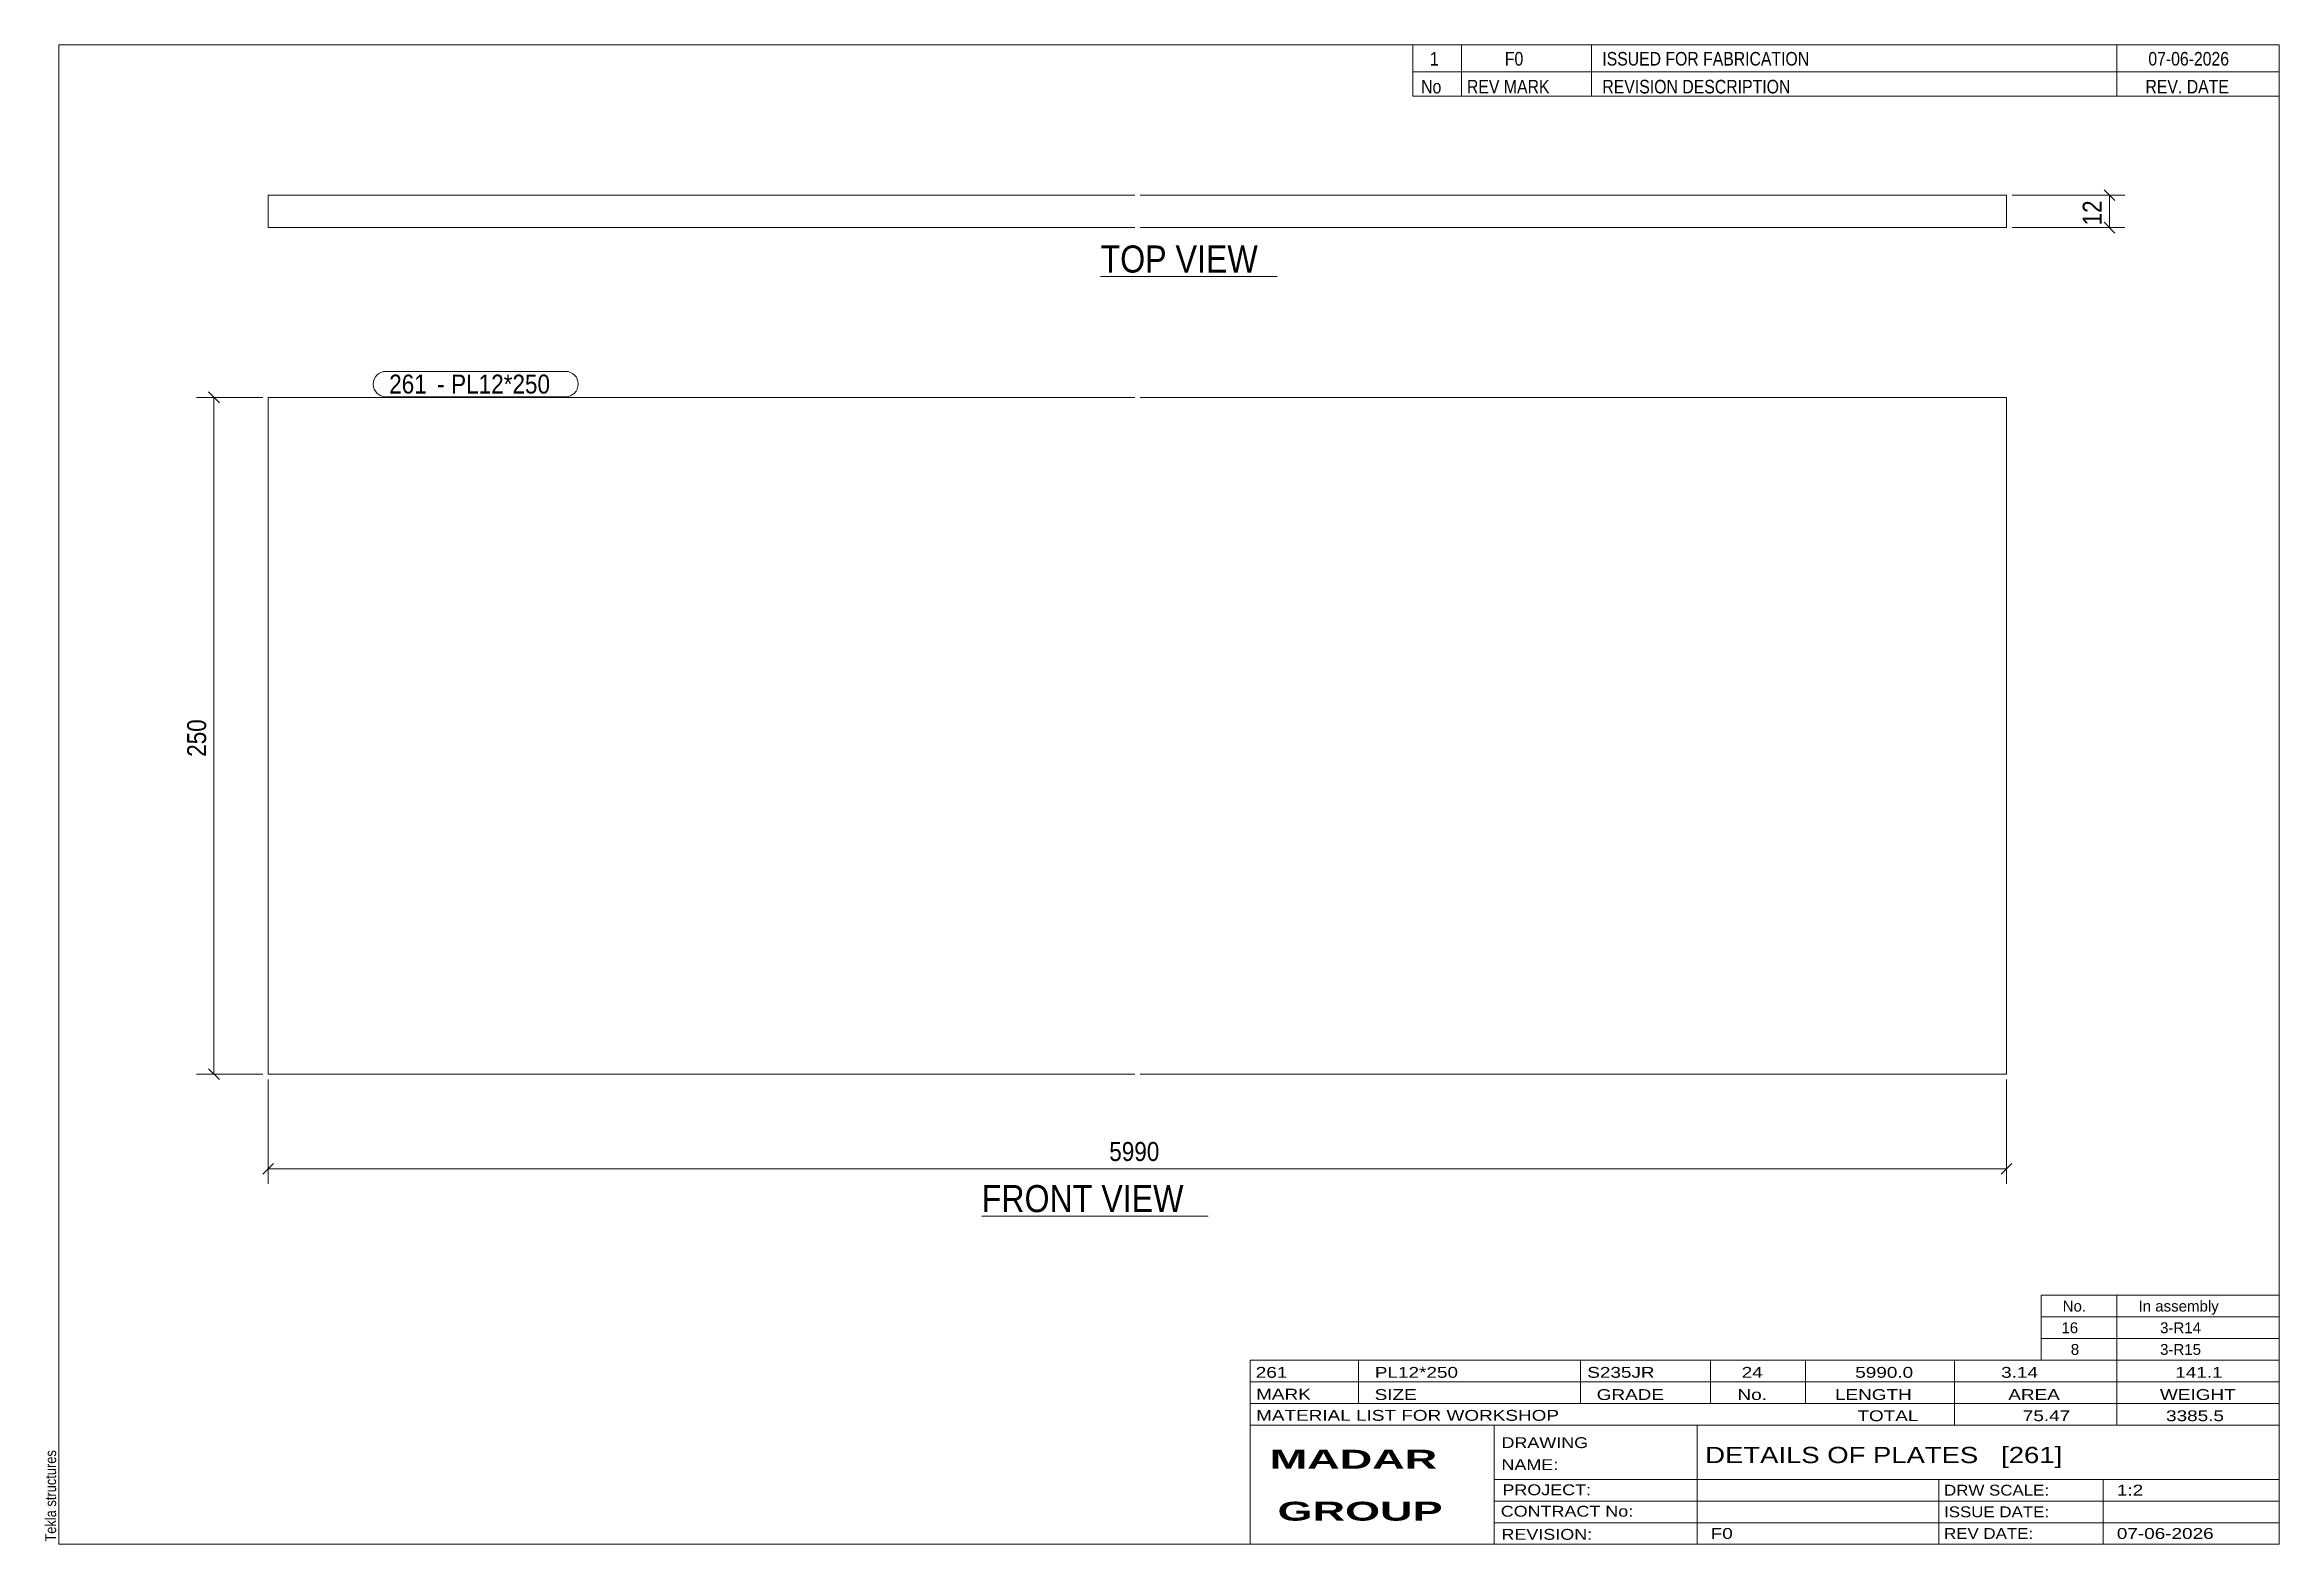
# Model space of a CAD drawing. Header units: millimetres. Extents: x 2 to 415, y 5 to 282.
import ezdxf

# ---------------------------------------------------------------- set-up
doc = ezdxf.new("R2010")
doc.units = ezdxf.units.MM
doc.linetypes.add('XKITLINE00', pattern=[0])
for name, color, linetype, lineweight in [('Dimensions', 7, 'Continuous', 0), ('DrawingSheet', 5, 'Continuous', 0), ('OtherObjectType', 7, 'Continuous', 0), ('Part', 2, 'Continuous', 0), ('PartMark', 7, 'Continuous', 0)]:
    doc.layers.add(name, color=color, linetype=linetype, lineweight=lineweight)
doc.styles.add('ARIAL', font='ARIAL.TTF')
doc.styles.add('ARIAL_BOLD', font='ARIALBD.TTF')
doc.styles.add('ARIAL_NARROW', font='ARIALN.TTF')

# ---------------------------------------------------------------- blocks, each defined once
blk = doc.blocks.new('*A1')
at = {"layer": 'Part', "color": 2, "linetype": 'XKITLINE00', "lineweight": 0}
for p, q in [((43.65, 216.86), (43.65, 91.86)), ((43.65, 216.86), (203.65, 216.86)), ((204.65, 216.86), (364.65, 216.86)), ((364.65, 216.86), (364.65, 91.86)), ((43.65, 91.86), (203.65, 91.86)), ((204.65, 91.86), (364.65, 91.86))]:
    blk.add_line(p, q, dxfattribs=at)
blk = doc.blocks.new('*A2')
at = {"layer": 'Part', "color": 2, "linetype": 'XKITLINE00', "lineweight": 0}
for p, q in [((43.65, 248.2), (43.65, 254.2)), ((43.65, 254.2), (203.65, 254.2)), ((204.65, 254.2), (364.65, 254.2)), ((364.65, 248.2), (364.65, 254.2)), ((203.65, 248.2), (43.65, 248.2)), ((364.65, 248.2), (204.65, 248.2))]:
    blk.add_line(p, q, dxfattribs=at)
blk = doc.blocks.new('*A3')
at = {"layer": 'DrawingSheet', "color": 5, "linetype": 'XKITLINE00', "lineweight": 0}
for p, q in [((415, 282), (5, 282)), ((5, 282), (5, 5)), ((415, 5), (415, 282)), ((5, 5), (415, 5))]:
    blk.add_line(p, q, dxfattribs=at)
at = {"layer": 'DrawingSheet', "color": 5, "style": 'ARIAL', "width": 0.85}
blk.add_text('Tekla structures', height=2, rotation=90, dxfattribs=at).set_placement((4.5, 5.5))
blk = doc.blocks.new('*A4')
at = {"layer": 'OtherObjectType', "color": 7, "linetype": 'XKITLINE00', "lineweight": 0}
for p, q in [((371, 51), (415, 51)), ((371, 47), (371, 51)), ((385, 47), (385, 51)), ((415, 47), (415, 51)), ((371, 47), (415, 47)), ((371, 43), (371, 47)), ((385, 43), (385, 47)), ((415, 43), (415, 47)), ((371, 43), (415, 43)), ((371, 39), (371, 43)), ((385, 39), (385, 43)), ((415, 39), (415, 43)), ((371, 39), (415, 39))]:
    blk.add_line(p, q, dxfattribs=at)
at = {"layer": 'OtherObjectType', "color": 7, "style": 'ARIAL_NARROW', "width": 1.211571}
for s, p in [('No.', (375, 48)), ('In assembly', (389, 48)), ('16', (374.77, 44)), ('3-R14', (392.99, 44)), ('8', (376.5, 40)), ('3-R15', (392.99, 40))]:
    blk.add_text(s, height=2, dxfattribs=at).set_placement(p)
blk = doc.blocks.new('*A5')
at = {"layer": 'OtherObjectType', "color": 7, "linetype": 'XKITLINE00', "lineweight": 0}
for p, q in [((255, 282), (415, 282)), ((415, 282), (255, 282)), ((255, 282), (255, 277)), ((264, 282), (264, 277)), ((288, 282), (288, 277)), ((385, 282), (385, 277)), ((415, 282), (415, 277)), ((255, 277), (415, 277)), ((255, 277), (255, 272.5)), ((255, 277), (415, 277)), ((264, 277), (264, 272.5)), ((288, 277), (288, 272.5)), ((385, 277), (385, 272.5)), ((415, 277), (415, 272.5)), ((415, 272.5), (255, 272.5))]:
    blk.add_line(p, q, dxfattribs=at)
at = {"layer": 'OtherObjectType', "color": 7, "style": 'ARIAL_NARROW'}
for s, width, p in [('1', 1.017001, (258.16, 278.15)), ('F0', 1.017001, (272, 278.15)), ('ISSUED FOR FABRICATION', 1.017001, (290, 278.15)), ('07-06-2026', 1.017001, (390.82, 278.15)), ('No', 1.02, (256.54, 273)), ('REV MARK', 1.02, (265, 273)), ('REVISION DESCRIPTION', 1.02, (290, 273)), ('REV. DATE', 1.02, (390.28, 273))]:
    blk.add_text(s, height=2.5, dxfattribs=dict(at, width=width)).set_placement(p)
blk = doc.blocks.new('*A6')
at = {"layer": 'OtherObjectType', "color": 7, "linetype": 'XKITLINE00', "lineweight": 0}
for p, q in [((225, 39), (415, 39)), ((225, 39), (225, 35)), ((225, 39), (415, 39)), ((245, 35), (245, 39)), ((286, 35), (286, 39)), ((310, 35), (310, 39)), ((327.5, 35), (327.5, 39)), ((355, 35), (355, 39)), ((385, 35), (385, 39)), ((415, 35), (415, 39)), ((225, 35), (415, 35)), ((225, 35), (225, 5)), ((225, 35), (415, 35)), ((245, 31), (245, 35)), ((286, 31), (286, 35)), ((310, 31), (310, 35)), ((327.5, 31), (327.5, 35)), ((355, 31), (355, 35)), ((385, 31), (385, 35)), ((415, 31), (415, 35)), ((225, 31), (415, 31)), ((355, 27), (355, 31)), ((385, 27), (385, 31)), ((415, 27), (415, 31)), ((225, 27), (415, 27)), ((270, 21), (270, 27)), ((307.5, 17), (307.5, 27)), ((415, 21), (415, 27)), ((270, 21), (270, 5)), ((415, 17), (415, 21)), ((270, 17), (415, 17)), ((307.5, 5), (307.5, 17)), ((352.16, 13), (352.16, 17)), ((382.5, 5), (382.5, 17)), ((415, 13), (415, 17)), ((270, 13), (415, 13)), ((352.16, 5), (352.16, 13)), ((415, 9), (415, 13)), ((270, 9), (415, 9)), ((415, 5), (415, 9)), ((225, 5), (415, 5)), ((262.5, 5), (415, 5))]:
    blk.add_line(p, q, dxfattribs=at)
at = {"layer": 'OtherObjectType', "color": 7, "style": 'ARIAL_NARROW'}
for s, height, width, p in [('261', 2, 1.525501, (226.01, 35.76)), ('PL12*250', 2, 1.525501, (248, 35.76)), ('S235JR', 2, 1.525501, (287.22, 35.76)), ('24', 2, 1.525501, (315.73, 35.76)), ('5990.0', 2, 1.525501, (336.7, 35.76)), ('3.14', 2, 1.525501, (363.64, 35.76)), ('141.1', 2, 1.525501, (395.78, 35.76)), ('MARK', 2, 1.525501, (226.08, 31.73)), ('SIZE', 2, 1.525501, (247.96, 31.66)), ('GRADE', 2, 1.525501, (288.96, 31.66)), ('No.', 2, 1.525501, (314.96, 31.66)), ('LENGTH', 2, 1.525501, (332.96, 31.66)), ('AREA', 2, 1.525501, (364.96, 31.66)), ('WEIGHT', 2, 1.525501, (392.96, 31.66)), ('MATERIAL LIST FOR WORKSHOP', 2, 1.525501, (226.08, 27.82)), ('TOTAL', 2, 1.525501, (337.1, 27.75)), ('75.47', 2, 1.525501, (367.64, 27.75)), ('3385.5', 2, 1.525501, (394.09, 27.75)), ('DRAWING', 2, 1.445, (271.38, 22.78)), ('NAME:', 2, 1.445, (271.38, 18.72)), ('DETAILS OF PLATES   [261]', 3, 1.474651, (309, 20)), ('PROJECT:', 2, 1.445, (271.55, 14.07)), ('DRW SCALE:', 2, 1.36, (353.1, 14)), ('1:2', 2, 1.525501, (385, 14)), ('CONTRACT No:', 2, 1.445, (271.25, 10.11)), ('ISSUE DATE:', 2, 1.36, (353.1, 10)), ('REVISION:', 2, 1.445, (271.38, 5.84)), ('F0', 2, 1.525501, (310, 6)), ('REV DATE:', 2, 1.36, (353.1, 6)), ('07-06-2026', 2, 1.525501, (385, 6))]:
    blk.add_text(s, height=height, dxfattribs=dict(at, width=width)).set_placement(p)
at = {"layer": 'OtherObjectType', "color": 1, "style": 'ARIAL_BOLD', "width": 1.7}
for s, p in [('MADAR ', (228.58, 18.97)), ('GROUP', (230.03, 9.37))]:
    blk.add_text(s, height=3.5, dxfattribs=at).set_placement(p)
blk = doc.blocks.new('*A7')
at = {"layer": 'Dimensions', "color": 7, "linetype": 'XKITLINE00', "lineweight": 0}
for p, q in [((43.65, 90.86), (43.65, 71.56)), ((364.65, 90.86), (364.65, 71.56)), ((44.64, 75.35), (42.66, 73.37)), ((43.65, 74.36), (364.65, 74.36)), ((365.64, 75.35), (363.66, 73.37))]:
    blk.add_line(p, q, dxfattribs=at)
at = {"layer": 'Dimensions', "color": 3}
for p in [(43.65, 74.36), (364.65, 74.36)]:
    blk.add_point(p, dxfattribs=at)
at = {"layer": 'Dimensions', "color": 3, "style": 'ARIAL', "width": 0.85}
blk.add_text('5990', height=3.5, dxfattribs=at).set_placement((198.96, 75.81))
blk = doc.blocks.new('*A8')
at = {"layer": 'Dimensions', "color": 7, "linetype": 'XKITLINE00', "lineweight": 0}
for p, q in [((42.65, 216.86), (30.45, 216.86)), ((32.66, 217.85), (34.64, 215.87)), ((33.65, 91.86), (33.65, 216.86)), ((42.65, 91.86), (30.45, 91.86)), ((32.66, 92.85), (34.64, 90.87))]:
    blk.add_line(p, q, dxfattribs=at)
at = {"layer": 'Dimensions', "color": 3}
for p in [(33.65, 216.86), (33.65, 91.86)]:
    blk.add_point(p, dxfattribs=at)
at = {"layer": 'Dimensions', "color": 3, "style": 'ARIAL', "width": 0.85}
blk.add_text('250', height=3.5, rotation=90.0002, dxfattribs=at).set_placement((32.2, 150.46))
blk = doc.blocks.new('*A9')
at = {"layer": 'PartMark', "color": 7, "linetype": 'XKITLINE00', "lineweight": 0}
for p, q in [((65.4, 221.66), (98.55, 221.66)), ((65.4, 216.96), (98.55, 216.96))]:
    blk.add_line(p, q, dxfattribs=at)
for centre, start, end in [((65.4, 219.31), 90, 270), ((98.55, 219.31), 270, 90)]:
    blk.add_arc(centre, 2.35, start, end, dxfattribs=at)
at = {"layer": 'PartMark', "color": 1, "style": 'ARIAL', "width": 0.85}
blk.add_text('261', height=3.5, dxfattribs=at).set_placement((66, 217.56))
at = {"layer": 'PartMark', "color": 3, "style": 'ARIAL', "width": 0.85}
for s, p in [('-', (74.84, 217.56)), ('PL12*250', (77.44, 217.56))]:
    blk.add_text(s, height=3.5, dxfattribs=at).set_placement(p)
blk = doc.blocks.new('*A10')
at = {"layer": 'OtherObjectType', "color": 7, "linetype": 'XKITLINE00', "lineweight": 0}
blk.add_line((175.4, 65.61), (217.25, 65.61), dxfattribs=at)
at = {"layer": 'OtherObjectType', "color": 3, "style": 'ARIAL', "width": 0.85}
blk.add_text('FRONT VIEW', height=5, dxfattribs=at).set_placement((175.4, 66.36))
blk = doc.blocks.new('*A11')
at = {"layer": 'Dimensions', "color": 7, "linetype": 'XKITLINE00', "lineweight": 0}
for p, q in [((365.65, 254.2), (386.45, 254.2)), ((382.66, 255.19), (384.64, 253.21)), ((383.65, 248.2), (383.65, 254.2)), ((365.65, 248.2), (386.45, 248.2)), ((382.66, 249.19), (384.64, 247.21))]:
    blk.add_line(p, q, dxfattribs=at)
at = {"layer": 'Dimensions', "color": 3}
for p in [(383.65, 254.2), (383.65, 248.2)]:
    blk.add_point(p, dxfattribs=at)
at = {"layer": 'Dimensions', "color": 3, "style": 'ARIAL', "width": 0.85}
blk.add_text('12', height=3.5, rotation=90.0002, dxfattribs=at).set_placement((382.2, 248.61))
blk = doc.blocks.new('*A12')
at = {"layer": 'OtherObjectType', "color": 7, "linetype": 'XKITLINE00', "lineweight": 0}
blk.add_line((197.35, 239.16), (229.95, 239.16), dxfattribs=at)
at = {"layer": 'OtherObjectType', "color": 3, "style": 'ARIAL', "width": 0.85}
blk.add_text('TOP VIEW', height=5, dxfattribs=at).set_placement((197.35, 239.91))

msp = doc.modelspace()

# ---------------------------------------------------------------- block references
at = {"lineweight": 0}
for name in ['*A3', '*A5', '*A2', '*A11', '*A12', '*A9', '*A8', '*A1', '*A7', '*A10', '*A4', '*A6']:
    msp.add_blockref(name, (0, 0), dxfattribs=at)

doc.saveas('drawing.dxf')
